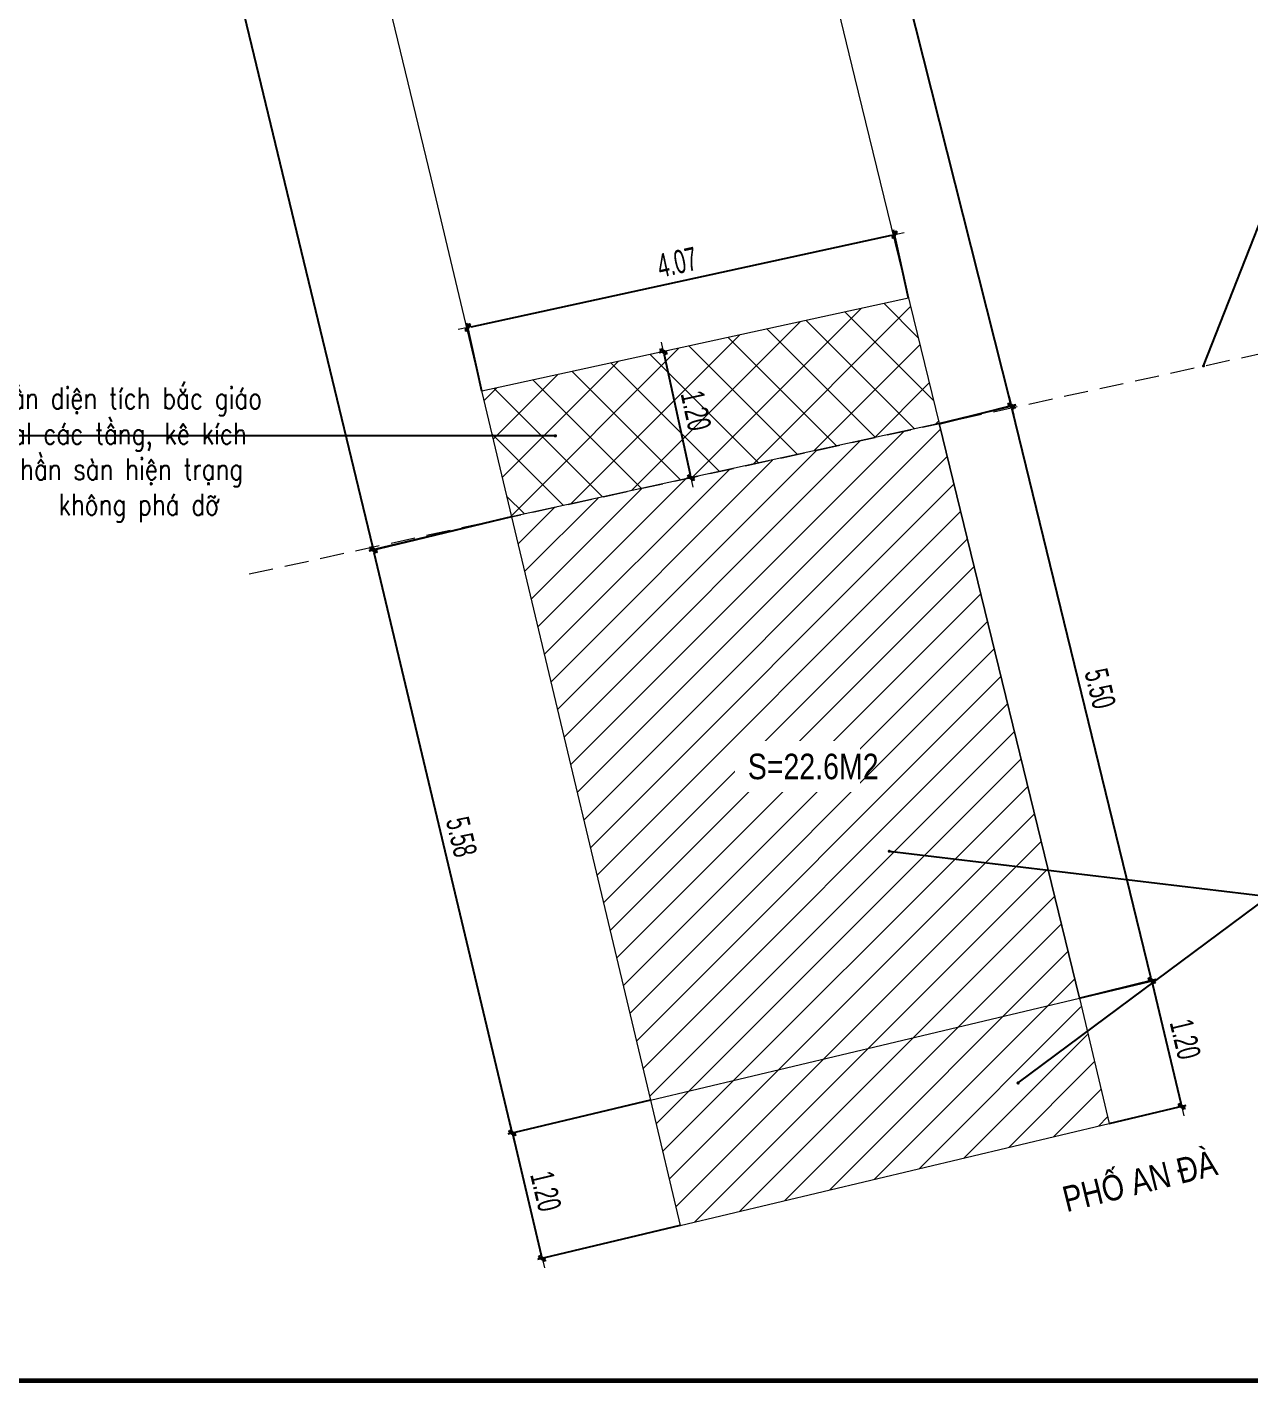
# Model space of a CAD drawing. Header units: millimetres. Extents: x 480521 to 6014615, y -961280 to 187869.
# Drawn here: x 737808 to 749189, y -57172 to -44574 of the extents above; entities that cross this region are included whole.
import ezdxf
from ezdxf.enums import TextEntityAlignment as Align

# ---------------------------------------------------------------- set-up
doc = ezdxf.new("R2010")
doc.units = ezdxf.units.MM
doc.header["$LTSCALE"] = 600
doc.header["$MEASUREMENT"] = 0
doc.linetypes.add('DASHED', pattern=[0.75, 0.5, -0.25])
doc.linetypes.add('HIDDEN', pattern=[0.375, 0.25, -0.125])
doc.layers.get('0').update_dxf_attribs({"lineweight": 0})
doc.layers.get('Defpoints').update_dxf_attribs({"lineweight": 0})
for name, color, linetype, lineweight in [('2. PHE DUYET PA', 2, 'DASHED', 0), ('dim', 144, 'Continuous', 13), ('Khungten_LCDI', 7, 'Continuous', 25), ('LC Dim', 8, 'Continuous', 18), ('LC Hatch', 252, 'Continuous', 9), ('LC Hatch @ 1 (1)', 252, 'Continuous', 9), ('LC Net khuat', 4, 'HIDDEN', 13), ('LC Net thay', 7, 'Continuous', 25), ('LC Text1', 3, 'Continuous', 20), ('LC Text2', 7, 'Continuous', 25), ('Level 10', 7, 'Continuous', 0), ('Level 25', 7, 'Continuous', 0)]:
    doc.layers.add(name, color=color, linetype=linetype, lineweight=lineweight)
doc.styles.add('HOATBIF', font='hoatbif.shx', dxfattribs={"width": 0.65})
doc.styles.add('Khungten', font='VHAVAN.TTF', dxfattribs={"width": 0.9, "height": 5000})
doc.styles.add('LC 1', font='VHAVANB.TTF')
doc.styles.add('LC 3', font='vnsimli.shx', dxfattribs={"width": 0.75})
doc.styles.add('T2', font='VHARIAL.TTF', dxfattribs={"width": 0.8})
doc.styles.add('Title', font='VHBLACK.TTF')
doc.dimstyles.new('1-100 (1-60)', dxfattribs={"dimscale": 79, "dimtxt": 2.5, "dimasz": 0.35, "dimexe": 0.5, "dimexo": 0, "dimgap": 0.8, "dimtad": 1, "dimdec": 0, "dimzin": 0, "dimdsep": 46, "dimtxsty": 'HOATBIF', "dimblk1": 'DOT', "dimblk2": 'DOT', "dimsah": 1, "dimcen": -1, "dimdle": 1, "dimclrd": 256, "dimclre": 256, "dimclrt": 4, "dimadec": 3, "dimazin": 2, "dimtfac": 0.333333, "dimtdec": 0, "dimtix": 1, "dimtmove": 2, "dimatfit": 3, "dimldrblk": 'DOT', "dimfxl": 1, "dimtvp": 0.833333, "dimtolj": 1, "dimtzin": 0, "dimarcsym": 0})

# ---------------------------------------------------------------- blocks, each defined once
blk = doc.blocks.new('DOT')
at = {"layer": 'dim'}
for p, q in [((-3, 0), (3, 0)), ((-1, -1), (1, 1))]:
    blk.add_line(p, q, dxfattribs=at)
blk.add_lwpolyline([(0.5, 1), (-1, -0.5), (-0.5, -1), (1, 0.5)], close=True, dxfattribs=at)
blk = doc.blocks.new('*D281')
at = {"layer": 'Defpoints', "color": 0, "transparency": 16777216}
for p in [(742317, -49131), (741032, -49437), (743609, -54560)]:
    blk.add_point(p, dxfattribs=at)
at = {"layer": 'LC Dim', "lineweight": -2, "transparency": 16777216}
for p, q in [((742317, -49131), (740989, -49447)), ((742317, -54837), (741039, -49466)), ((743609, -54560), (742282, -54876))]:
    blk.add_line(p, q, dxfattribs=at)
at = {"layer": 'LC Dim', "lineweight": -2, "transparency": 16777216, "xscale": 30.45, "yscale": 30.45, "zscale": 30.45}
for p, rotation in [((741032, -49437), 103.3875764885904), ((742324, -54866), 283.3875764885904)]:
    blk.add_blockref('DOT', p, dxfattribs=dict(at, rotation=rotation))
at = {"layer": 'LC Dim', "color": 4, "transparency": 16777216, "insert": (741851, -52110), "char_height": 217.5, "attachment_point": 5, "rotation": 283.3876, "style": 'HOATBIF'}
blk.add_mtext('\\A1;5.58', dxfattribs=at)
blk = doc.blocks.new('_Dot')
at = {"color": 0, "linetype": 'ByBlock', "lineweight": -2}
blk.add_line((-0.5, 0), (-1, 0), dxfattribs=at)
at = {"color": 0, "linetype": 'ByBlock', "const_width": 0.5}
blk.add_lwpolyline([(-0.25, 0, 1), (0.25, 0, 1)], format="xyb", close=True, dxfattribs=at)
blk = doc.blocks.new('*D283')
at = {"layer": 'Defpoints', "color": 0, "transparency": 16777216}
for p in [(739262, -36488), (737978, -36798), (742317, -49131)]:
    blk.add_point(p, dxfattribs=at)
at = {"layer": 'LC Dim', "lineweight": -2, "transparency": 16777216}
for p, q in [((739262, -36488), (737935, -36808)), ((741026, -49411), (737985, -36828)), ((742317, -49131), (740991, -49451))]:
    blk.add_line(p, q, dxfattribs=at)
at = {"layer": 'LC Dim', "lineweight": -2, "transparency": 16777216, "xscale": 30.45, "yscale": 30.45, "zscale": 30.45}
for p, rotation in [((737978, -36798), 103.5856082143222), ((741033, -49441), 283.5856082143222)]:
    blk.add_blockref('DOT', p, dxfattribs=dict(at, rotation=rotation))
at = {"layer": 'LC Dim', "color": 4, "transparency": 16777216, "insert": (739679, -43078), "char_height": 217.5, "attachment_point": 5, "rotation": 283.5856, "style": 'HOATBIF'}
blk.add_mtext('\\A1;13.01', dxfattribs=at)
blk = doc.blocks.new('*D284')
at = {"layer": 'Defpoints', "color": 0, "transparency": 16777216}
for p in [(743703, -35190), (743032, -35359), (746297, -48267)]:
    blk.add_point(p, dxfattribs=at)
at = {"layer": 'LC Dim', "lineweight": -2, "transparency": 16777216}
for p, q in [((743032, -35359), (743746, -35179)), ((746961, -48067), (743711, -35219)), ((746297, -48267), (747011, -48086))]:
    blk.add_line(p, q, dxfattribs=at)
at = {"layer": 'LC Dim', "lineweight": -2, "transparency": 16777216, "xscale": 30.45, "yscale": 30.45, "zscale": 30.45}
for p, rotation in [((743703, -35190), 104.1963686628889), ((746969, -48097), 284.1963686628889)]:
    blk.add_blockref('DOT', p, dxfattribs=dict(at, rotation=rotation))
at = {"layer": 'LC Dim', "color": 4, "transparency": 16777216, "insert": (745509, -41599), "char_height": 217.5, "attachment_point": 5, "rotation": 284.1964, "style": 'HOATBIF'}
blk.add_mtext('\\A1;13.31', dxfattribs=at)
blk = doc.blocks.new('*D286')
at = {"layer": 'Defpoints', "color": 0, "transparency": 16777216}
for p in [(743609, -54560), (743886, -55725), (742601, -56031)]:
    blk.add_point(p, dxfattribs=at)
at = {"layer": 'LC Dim', "lineweight": -2, "transparency": 16777216}
for p, q in [((743609, -54560), (742282, -54876)), ((742331, -54895), (742594, -56001)), ((743886, -55725), (742558, -56041))]:
    blk.add_line(p, q, dxfattribs=at)
at = {"layer": 'LC Dim', "lineweight": -2, "transparency": 16777216, "xscale": 30.45, "yscale": 30.45, "zscale": 30.45}
for p, rotation in [((742324, -54866), 103.3673746366395), ((742601, -56031), 283.3673746366396)]:
    blk.add_blockref('DOT', p, dxfattribs=dict(at, rotation=rotation))
at = {"layer": 'LC Dim', "color": 4, "transparency": 16777216, "insert": (742636, -55407), "char_height": 217.5, "attachment_point": 5, "rotation": 283.3674, "style": 'HOATBIF'}
blk.add_mtext('\\A1;{\\Fhoatbif|c163;1}.{\\Fhoatbif|c163;20}', dxfattribs=at)
blk = doc.blocks.new('*D287')
at = {"layer": 'Defpoints', "color": 0, "transparency": 16777216}
for p in [(747601, -53609), (748553, -54617), (747879, -54777)]:
    blk.add_point(p, dxfattribs=at)
at = {"layer": 'LC Dim', "lineweight": -2, "transparency": 16777216}
for p, q in [((747601, -53609), (748317, -53439)), ((748282, -53479), (748545, -54587)), ((747879, -54777), (748595, -54607))]:
    blk.add_line(p, q, dxfattribs=at)
at = {"layer": 'LC Dim', "lineweight": -2, "transparency": 16777216, "xscale": 30.45, "yscale": 30.45, "zscale": 30.45}
for p, rotation in [((748275, -53449), 103.3673746346982), ((748553, -54617), 283.3673746346983)]:
    blk.add_blockref('DOT', p, dxfattribs=dict(at, rotation=rotation))
at = {"layer": 'LC Dim', "color": 4, "transparency": 16777216, "insert": (748587, -53992), "char_height": 217.5, "attachment_point": 5, "rotation": 283.3674, "style": 'HOATBIF'}
blk.add_mtext('\\A1;{\\Fhoatbif|c163;1}.{\\Fhoatbif|c163;20}', dxfattribs=at)
blk = doc.blocks.new('*D288')
at = {"layer": 'Defpoints', "color": 0, "transparency": 16777216}
for p in [(743731, -47595), (743986, -48767), (743986, -48767)]:
    blk.add_point(p, dxfattribs=at)
at = {"layer": 'LC Dim', "lineweight": -2, "transparency": 16777216}
for p, q in [((743731, -47595), (743688, -47604)), ((743737, -47624), (743980, -48737)), ((743986, -48767), (743944, -48776))]:
    blk.add_line(p, q, dxfattribs=at)
at = {"layer": 'LC Dim', "lineweight": -2, "transparency": 16777216, "xscale": 30.45, "yscale": 30.45, "zscale": 30.45}
for p, rotation in [((743731, -47595), 102.2911108975573), ((743986, -48767), 282.2911108975574)]:
    blk.add_blockref('DOT', p, dxfattribs=dict(at, rotation=rotation))
at = {"layer": 'LC Dim', "color": 4, "transparency": 16777216, "insert": (744033, -48143), "char_height": 217.5, "attachment_point": 5, "rotation": 282.2911, "style": 'HOATBIF'}
blk.add_mtext('\\A1;1.20', dxfattribs=at)
blk = doc.blocks.new('*D289')
at = {"layer": 'Defpoints', "color": 0, "transparency": 16777216}
for p in [(745883, -46505), (746012, -47098), (742039, -47963)]:
    blk.add_point(p, dxfattribs=at)
at = {"layer": 'LC Dim', "lineweight": -2, "transparency": 16777216}
for p, q in [((746012, -47098), (745873, -46462)), ((741940, -47364), (745853, -46511)), ((742039, -47963), (741901, -47328))]:
    blk.add_line(p, q, dxfattribs=at)
at = {"layer": 'LC Dim', "lineweight": -2, "transparency": 16777216, "xscale": 30.45, "yscale": 30.45, "zscale": 30.45}
for p, rotation in [((745883, -46505), 12.29111042086661), ((741910, -47370), 192.2911104208666)]:
    blk.add_blockref('DOT', p, dxfattribs=dict(at, rotation=rotation))
at = {"layer": 'LC Dim', "color": 4, "transparency": 16777216, "insert": (743858, -46763), "char_height": 217.5, "attachment_point": 5, "rotation": 12.2911, "style": 'HOATBIF'}
blk.add_mtext('\\A1;4.07', dxfattribs=at)
blk = doc.blocks.new('lcdi fix')
at = {"layer": 'Khungten_LCDI', "color": 5, "lineweight": 60}
blk.add_lwpolyline([(0, -14650), (0, 14650), (40600, 14650), (40600, -14650)], close=True, dxfattribs=at)
at = {"color": 7, "style": 'Khungten', "width": 0.8}
for tag, p in [('REVISION', (39499, -10746)), ('NGAYHT', (39546, -11609))]:
    blk.add_attdef(tag, text='', height=200, dxfattribs=at).set_placement(p, align=Align.CENTER)
at = {"layer": 'LC Text1', "color": 3, "style": 'LC 1', "width": 1.834006}
for tag, p, p2 in [('TENBANVE1', (36913, -8886), (40339, -8886)), ('TENBANVE2', (36913, -9562), (40339, -9562))]:
    blk.add_attdef(tag, text='', height=250, dxfattribs=at).set_placement(p, p2, align=Align.FIT)
at = {"layer": 'LC Text1', "style": 'Title', "width": 0.7}
blk.add_attdef('SOBANVE', text='', height=250, dxfattribs=at).set_placement((39562, -13896), align=Align.CENTER)
blk = doc.blocks.new('*D325')
at = {"layer": 'Defpoints', "color": 0, "transparency": 16777216}
for p in [(746969, -48100), (746296, -48264), (747601, -53609)]:
    blk.add_point(p, dxfattribs=at)
at = {"layer": 'LC Dim', "lineweight": -2, "transparency": 16777216}
for p, q in [((746296, -48264), (747012, -48089)), ((748267, -53415), (746977, -48129)), ((747601, -53609), (748316, -53435))]:
    blk.add_line(p, q, dxfattribs=at)
at = {"layer": 'LC Dim', "lineweight": -2, "transparency": 16777216, "xscale": 30.45, "yscale": 30.45, "zscale": 30.45}
for p, rotation in [((746969, -48100), 103.7159420484428), ((748274, -53445), 283.7159420484428)]:
    blk.add_blockref('DOT', p, dxfattribs=dict(at, rotation=rotation))
at = {"layer": 'LC Dim', "color": 4, "transparency": 16777216, "insert": (747795, -50730), "char_height": 217.5, "width": 498.18, "attachment_point": 5, "rotation": 283.7159, "style": 'HOATBIF'}
blk.add_mtext('\\A1;5.50', dxfattribs=at)

msp = doc.modelspace()

# ---------------------------------------------------------------- hatches: boundary and pattern name
at = {"layer": 'LC Hatch'}
h = msp.add_hatch(dxfattribs=at)
h.set_pattern_fill('ANSI37', color=256, scale=2500)
h.set_pattern_definition([(45, (116816.48, -168597.7), (-220.97087, 220.97087), []), (135, (116816.48, -168597.7), (-220.97087, -220.97087), [])])
h.paths.add_polyline_path([(742039.257, -47963.141), (742317.152, -49130.745), (742317.152, -49130.746), (746296.467, -48263.761), (746011.849, -47097.621)])
at = {"layer": 'LC Hatch @ 1 (1)', "ltscale": 2}
h = msp.add_hatch(dxfattribs=at)
h.set_pattern_fill('ANSI31', color=256, scale=1800)
h.set_pattern_definition([(45, (148942.08, -184613.3), (-159.099026, 159.099026), [])])
h.paths.add_polyline_path([(746297.747, -48269.006), (742317.152, -49130.746), (743608.853, -54557.958), (743886.262, -55725.454), (747878.545, -54776.76)])

# ---------------------------------------------------------------- linework, layer by layer
at = {"layer": '2. PHE DUYET PA', "color": 7, "linetype": 'Continuous'}
for p, q in [((746011.849, -47097.621), (742039.257, -47963.141)), ((743886.239, -55725.459), (747878.569, -54776.754))]:
    msp.add_line(p, q, dxfattribs=at)
msp.add_lwpolyline([(746296.467, -48263.761), (742317.152, -49130.746), (743608.853, -54557.959), (747601.136, -53609.265)], close=True, dxfattribs=at)
at = {"layer": 'LC Dim'}
for p, q in [((747601.136, -53609.265), (747878.569, -54776.754)), ((743609.384, -54560.403), (743886.239, -55725.459))]:
    msp.add_line(p, q, dxfattribs=at)
at = {"layer": 'LC Net khuat', "color": 1, "lineweight": 13, "ltscale": 1.5}
msp.add_line((739876.394, -49662.52), (751891.581, -47044.739), dxfattribs=at)
at = {"layer": 'Level 10', "color": 7, "linetype": 'Continuous', "lineweight": 9}
for p, q in [((746296.467, -48263.761), (747601.136, -53609.264)), ((742317.152, -49130.745), (743608.853, -54557.958))]:
    msp.add_line(p, q, dxfattribs=at)
at = {"layer": 'Level 25', "color": 7, "linetype": 'Continuous', "lineweight": 9}
for p, q in [((739261.769, -36487.622), (741566.444, -45976.568)), ((745104.143, -43378.662), (745509.638, -45039.958)), ((745509.638, -45039.958), (746296.467, -48263.761)), ((741566.444, -45976.568), (742317.152, -49130.745))]:
    msp.add_line(p, q, dxfattribs=at)

# ---------------------------------------------------------------- texts
at = {"layer": 'LC Text1', "color": 3, "insert": (737289.501, -47927.721), "char_height": 198, "width": 3491.3989, "attachment_point": 1, "style": 'LC 3'}
msp.add_mtext('\\pi112.67088;{\\W0.8;phÇn diÖn tÝch b¾c gi¸o \\P\\pi248.44231;pal c¸c tÇng, kª kÝch \\P\\pi323.87088;phÇn sµn hiÖn tr¹ng \\P\\pi810.38516;kh«ng ph¸ dì}', dxfattribs=at)
at = {"layer": 'LC Text2', "style": 'T2', "width": 0.8}
msp.add_text('PHè AN §µ', height=237.6, rotation=13.9102516, dxfattribs=at).set_placement((747482.924, -55602.587))

# ---------------------------------------------------------------- dimensions: what is measured, and where the dimension line sits
at = {"layer": 'LC Dim'}
for p1, p2, distance, picture, middle in [((746297.154, -48266.576), (743032.021, -35359.456), -692.603, '*D284', (745508.942, -41599.418)), ((742317.104, -49130.756), (739261.769, -36487.622), 1321.171, '*D283', (739678.591, -43077.636)), ((742039.257, -47963.141), (746011.849, -47097.621), 606.636, '*D289', (743858.446, -46763.387)), ((743730.588, -47594.646), (743986.042, -48767.14), 0, '*D288', (744032.577, -48142.926)), ((743609.384, -54560.403), (742317.104, -49130.756), 1321.222, '*D281', (741851.429, -52110.197))]:
    dim = msp.add_aligned_dim(p1=p1, p2=p2, distance=distance, dimstyle='1-100 (1-60)', override={"dimscale": 87, "dimdec": 2, "dimlfac": 0.001}, dxfattribs=at)
    dim.commit()
    dim.dimension.update_dxf_attribs({"geometry": picture, "text_midpoint": middle})
for p1, p2, distance, text, picture, middle in [((747601.136, -53609.265), (746296.467, -48263.761), -692.747, '5.50', '*D325', (747795.058, -50729.969)), ((747601.136, -53609.265), (747878.569, -54776.754), 692.736, '{\\Fhoatbif|c163;1}.{\\Fhoatbif|c163;20}', '*D287', (748587.339, -53991.62)), ((743609.384, -54560.403), (743886.239, -55725.459), -1321.222, '{\\Fhoatbif|c163;1}.{\\Fhoatbif|c163;20}', '*D286', (742635.903, -55407.156))]:
    dim = msp.add_aligned_dim(p1=p1, p2=p2, distance=distance, text=text, dimstyle='1-100 (1-60)', override={"dimscale": 87, "dimdec": 2, "dimlfac": 0.001}, dxfattribs=at)
    dim.commit()
    dim.dimension.update_dxf_attribs({"geometry": picture, "text_midpoint": middle})

# ---------------------------------------------------------------- leaders
for points in [[(748757.016, -47727.675), (749343.538, -46236.518), (752175.955, -46236.518)], [(745831.74, -52243.243), (749364.091, -52663.058), (754417.945, -52663.058)]]:
    msp.add_leader(points, dimstyle='1-100 (1-60)', dxfattribs=at)
for points in [[(742724.362, -48377.595), (737121.44, -48377.595)], [(747031.222, -54399.035), (749364.091, -52663.058), (754417.945, -52663.058)]]:
    msp.add_leader(points, dimstyle='1-100 (1-60)', override={"dimscale": 87, "dimdec": 2, "dimlfac": 0.001}, dxfattribs=at)

# ---------------------------------------------------------------- next in the draw order: texts
at = {"layer": 'LC Text2', "insert": (744515.236, -51335.549), "char_height": 237.6, "width": 927.25441, "attachment_point": 1, "style": 'T2', "bg_fill": 3, "box_fill_scale": 1.5, "bg_fill_color": 256, "bg_fill_transparency": 0}
msp.add_mtext('s=22.6m2', dxfattribs=at)

# ---------------------------------------------------------------- next in the draw order: block references
at = {"layer": 'LC Net thay', "xscale": 0.7920000205415982, "yscale": 0.7920000205415982, "zscale": 0.7920000205415982}
msp.add_blockref('lcdi fix', (736096.945, -45569.095), dxfattribs=at)

doc.saveas('drawing.dxf')
